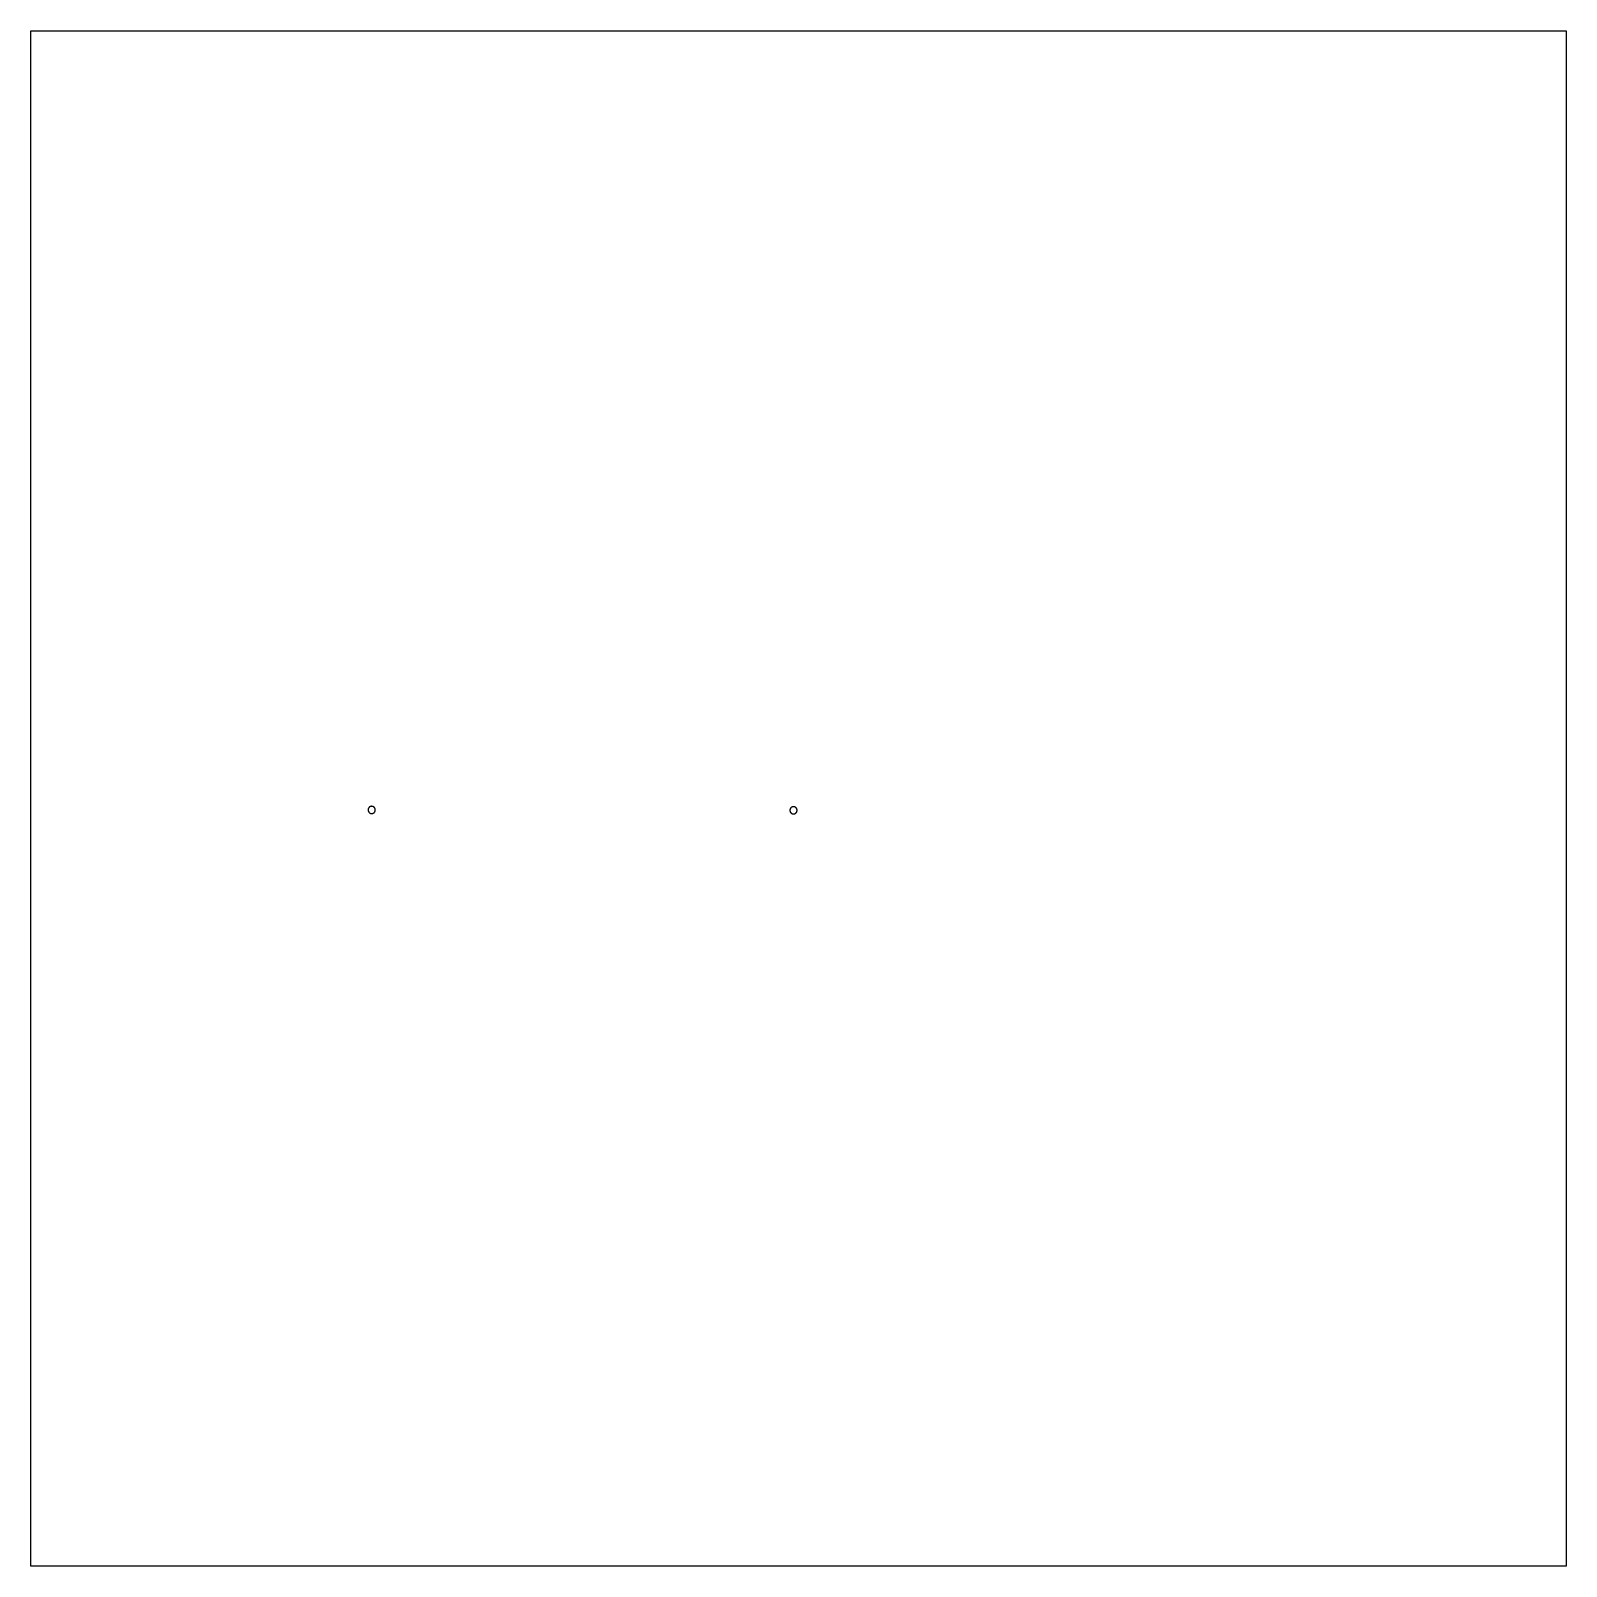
# Model space of a CAD drawing. Header units: millimetres. Extents: x -138 to 138, y -138 to 138.
import ezdxf

# ---------------------------------------------------------------- set-up
doc = ezdxf.new("R2010")
doc.units = ezdxf.units.MM

msp = doc.modelspace()

# ---------------------------------------------------------------- linework, layer by layer
for points in [[(-138.43, 138.43), (138.43, 138.43), (138.43, -138.43), (-138.43, -138.43)], [(-76.3, -2.06), (-76.3, -2.05), (-76.3, -2.03), (-76.3, -2.02), (-76.3, -2), (-76.3, -1.98), (-76.31, -1.97), (-76.31, -1.95), (-76.31, -1.94), (-76.32, -1.92), (-76.32, -1.91), (-76.32, -1.89), (-76.33, -1.88), (-76.33, -1.86), (-76.34, -1.85), (-76.34, -1.83), (-76.35, -1.82), (-76.36, -1.8), (-76.36, -1.79), (-76.37, -1.77), (-76.38, -1.76), (-76.38, -1.74), (-76.39, -1.73), (-76.4, -1.72), (-76.41, -1.7), (-76.42, -1.69), (-76.43, -1.68), (-76.44, -1.66), (-76.45, -1.65), (-76.46, -1.64), (-76.47, -1.63), (-76.48, -1.62), (-76.49, -1.6), (-76.5, -1.59), (-76.51, -1.58), (-76.53, -1.57), (-76.54, -1.56), (-76.55, -1.55), (-76.56, -1.54), (-76.58, -1.53), (-76.59, -1.52), (-76.6, -1.51), (-76.62, -1.51), (-76.63, -1.5), (-76.64, -1.49), (-76.66, -1.48), (-76.67, -1.48), (-76.69, -1.47), (-76.7, -1.46), (-76.72, -1.46), (-76.73, -1.45), (-76.75, -1.45), (-76.76, -1.44), (-76.78, -1.44), (-76.79, -1.43), (-76.81, -1.43), (-76.82, -1.43), (-76.84, -1.42), (-76.85, -1.42), (-76.87, -1.42), (-76.89, -1.42), (-76.9, -1.42), (-76.92, -1.41), (-76.93, -1.41), (-76.95, -1.41), (-76.97, -1.41), (-76.98, -1.41), (-77, -1.42), (-77.01, -1.42), (-77.03, -1.42), (-77.05, -1.42), (-77.06, -1.42), (-77.08, -1.43), (-77.09, -1.43), (-77.11, -1.43), (-77.12, -1.44), (-77.14, -1.44), (-77.15, -1.45), (-77.17, -1.45), (-77.18, -1.46), (-77.2, -1.46), (-77.21, -1.47), (-77.23, -1.48), (-77.24, -1.48), (-77.26, -1.49), (-77.27, -1.5), (-77.28, -1.51), (-77.3, -1.51), (-77.31, -1.52), (-77.32, -1.53), (-77.34, -1.54), (-77.35, -1.55), (-77.36, -1.56), (-77.37, -1.57), (-77.39, -1.58), (-77.4, -1.59), (-77.41, -1.6), (-77.42, -1.62), (-77.43, -1.63), (-77.44, -1.64), (-77.45, -1.65), (-77.46, -1.66), (-77.47, -1.68), (-77.48, -1.69), (-77.49, -1.7), (-77.5, -1.72), (-77.51, -1.73), (-77.52, -1.74), (-77.52, -1.76), (-77.53, -1.77), (-77.54, -1.79), (-77.54, -1.8), (-77.55, -1.82), (-77.56, -1.83), (-77.56, -1.85), (-77.57, -1.86), (-77.57, -1.88), (-77.58, -1.89), (-77.58, -1.91), (-77.58, -1.92), (-77.59, -1.94), (-77.59, -1.95), (-77.59, -1.97), (-77.6, -1.98), (-77.6, -2), (-77.6, -2.02), (-77.6, -2.03), (-77.6, -2.05), (-77.6, -2.06), (-77.6, -2.08), (-77.6, -2.1), (-77.6, -2.11), (-77.6, -2.13), (-77.6, -2.14), (-77.59, -2.16), (-77.59, -2.18), (-77.59, -2.19), (-77.58, -2.21), (-77.58, -2.22), (-77.58, -2.24), (-77.57, -2.25), (-77.57, -2.27), (-77.56, -2.28), (-77.56, -2.3), (-77.55, -2.31), (-77.54, -2.33), (-77.54, -2.34), (-77.53, -2.36), (-77.52, -2.37), (-77.52, -2.38), (-77.51, -2.4), (-77.5, -2.41), (-77.49, -2.43), (-77.48, -2.44), (-77.47, -2.45), (-77.46, -2.46), (-77.45, -2.48), (-77.44, -2.49), (-77.43, -2.5), (-77.42, -2.51), (-77.41, -2.52), (-77.4, -2.53), (-77.39, -2.55), (-77.37, -2.56), (-77.36, -2.57), (-77.35, -2.58), (-77.34, -2.59), (-77.32, -2.6), (-77.31, -2.6), (-77.3, -2.61), (-77.28, -2.62), (-77.27, -2.63), (-77.26, -2.64), (-77.24, -2.64), (-77.23, -2.65), (-77.21, -2.66), (-77.2, -2.66), (-77.18, -2.67), (-77.17, -2.68), (-77.15, -2.68), (-77.14, -2.69), (-77.12, -2.69), (-77.11, -2.69), (-77.09, -2.7), (-77.08, -2.7), (-77.06, -2.7), (-77.05, -2.71), (-77.03, -2.71), (-77.01, -2.71), (-77, -2.71), (-76.98, -2.71), (-76.97, -2.71), (-76.95, -2.71), (-76.93, -2.71), (-76.92, -2.71), (-76.9, -2.71), (-76.89, -2.71), (-76.87, -2.71), (-76.85, -2.71), (-76.84, -2.7), (-76.82, -2.7), (-76.81, -2.7), (-76.79, -2.69), (-76.78, -2.69), (-76.76, -2.69), (-76.75, -2.68), (-76.73, -2.68), (-76.72, -2.67), (-76.7, -2.66), (-76.69, -2.66), (-76.67, -2.65), (-76.66, -2.64), (-76.64, -2.64), (-76.63, -2.63), (-76.62, -2.62), (-76.6, -2.61), (-76.59, -2.6), (-76.58, -2.6), (-76.56, -2.59), (-76.55, -2.58), (-76.54, -2.57), (-76.53, -2.56), (-76.51, -2.55), (-76.5, -2.53), (-76.49, -2.52), (-76.48, -2.51), (-76.47, -2.5), (-76.46, -2.49), (-76.45, -2.48), (-76.44, -2.46), (-76.43, -2.45), (-76.42, -2.44), (-76.41, -2.43), (-76.4, -2.41), (-76.39, -2.4), (-76.38, -2.38), (-76.38, -2.37), (-76.37, -2.36), (-76.36, -2.34), (-76.36, -2.33), (-76.35, -2.31), (-76.34, -2.3), (-76.34, -2.28), (-76.33, -2.27), (-76.33, -2.25), (-76.32, -2.24), (-76.32, -2.22), (-76.32, -2.21), (-76.31, -2.19), (-76.31, -2.18), (-76.31, -2.16), (-76.3, -2.14), (-76.3, -2.13), (-76.3, -2.11), (-76.3, -2.1), (-76.3, -2.08)], [(-0.26, -2.13), (-0.26, -2.12), (-0.26, -2.1), (-0.26, -2.08), (-0.26, -2.07), (-0.26, -2.05), (-0.27, -2.04), (-0.27, -2.02), (-0.27, -2.01), (-0.27, -1.99), (-0.28, -1.97), (-0.28, -1.96), (-0.29, -1.94), (-0.29, -1.93), (-0.3, -1.91), (-0.3, -1.9), (-0.31, -1.88), (-0.31, -1.87), (-0.32, -1.85), (-0.33, -1.84), (-0.33, -1.83), (-0.34, -1.81), (-0.35, -1.8), (-0.36, -1.78), (-0.37, -1.77), (-0.38, -1.76), (-0.39, -1.74), (-0.4, -1.73), (-0.41, -1.72), (-0.42, -1.71), (-0.43, -1.7), (-0.44, -1.68), (-0.45, -1.67), (-0.46, -1.66), (-0.47, -1.65), (-0.48, -1.64), (-0.5, -1.63), (-0.51, -1.62), (-0.52, -1.61), (-0.53, -1.6), (-0.55, -1.59), (-0.56, -1.58), (-0.57, -1.57), (-0.59, -1.57), (-0.6, -1.56), (-0.62, -1.55), (-0.63, -1.54), (-0.64, -1.54), (-0.66, -1.53), (-0.67, -1.53), (-0.69, -1.52), (-0.7, -1.51), (-0.72, -1.51), (-0.73, -1.51), (-0.75, -1.5), (-0.77, -1.5), (-0.78, -1.49), (-0.8, -1.49), (-0.81, -1.49), (-0.83, -1.49), (-0.84, -1.49), (-0.86, -1.48), (-0.88, -1.48), (-0.89, -1.48), (-0.91, -1.48), (-0.92, -1.48), (-0.94, -1.48), (-0.96, -1.48), (-0.97, -1.49), (-0.99, -1.49), (-1, -1.49), (-1.02, -1.49), (-1.03, -1.49), (-1.05, -1.5), (-1.07, -1.5), (-1.08, -1.51), (-1.1, -1.51), (-1.11, -1.51), (-1.13, -1.52), (-1.14, -1.53), (-1.16, -1.53), (-1.17, -1.54), (-1.19, -1.54), (-1.2, -1.55), (-1.21, -1.56), (-1.23, -1.57), (-1.24, -1.57), (-1.26, -1.58), (-1.27, -1.59), (-1.28, -1.6), (-1.3, -1.61), (-1.31, -1.62), (-1.32, -1.63), (-1.33, -1.64), (-1.34, -1.65), (-1.36, -1.66), (-1.37, -1.67), (-1.38, -1.68), (-1.39, -1.7), (-1.4, -1.71), (-1.41, -1.72), (-1.42, -1.73), (-1.43, -1.74), (-1.44, -1.76), (-1.45, -1.77), (-1.46, -1.78), (-1.47, -1.8), (-1.47, -1.81), (-1.48, -1.83), (-1.49, -1.84), (-1.5, -1.85), (-1.5, -1.87), (-1.51, -1.88), (-1.51, -1.9), (-1.52, -1.91), (-1.53, -1.93), (-1.53, -1.94), (-1.53, -1.96), (-1.54, -1.97), (-1.54, -1.99), (-1.55, -2.01), (-1.55, -2.02), (-1.55, -2.04), (-1.55, -2.05), (-1.55, -2.07), (-1.56, -2.08), (-1.56, -2.1), (-1.56, -2.12), (-1.56, -2.13), (-1.56, -2.15), (-1.56, -2.16), (-1.56, -2.18), (-1.55, -2.2), (-1.55, -2.21), (-1.55, -2.23), (-1.55, -2.24), (-1.55, -2.26), (-1.54, -2.27), (-1.54, -2.29), (-1.53, -2.31), (-1.53, -2.32), (-1.53, -2.34), (-1.52, -2.35), (-1.51, -2.37), (-1.51, -2.38), (-1.5, -2.4), (-1.5, -2.41), (-1.49, -2.42), (-1.48, -2.44), (-1.47, -2.45), (-1.47, -2.47), (-1.46, -2.48), (-1.45, -2.49), (-1.44, -2.51), (-1.43, -2.52), (-1.42, -2.53), (-1.41, -2.54), (-1.4, -2.56), (-1.39, -2.57), (-1.38, -2.58), (-1.37, -2.59), (-1.36, -2.6), (-1.34, -2.61), (-1.33, -2.62), (-1.32, -2.63), (-1.31, -2.64), (-1.3, -2.65), (-1.28, -2.66), (-1.27, -2.67), (-1.26, -2.68), (-1.24, -2.69), (-1.23, -2.7), (-1.21, -2.71), (-1.2, -2.71), (-1.19, -2.72), (-1.17, -2.73), (-1.16, -2.73), (-1.14, -2.74), (-1.13, -2.74), (-1.11, -2.75), (-1.1, -2.75), (-1.08, -2.76), (-1.07, -2.76), (-1.05, -2.77), (-1.03, -2.77), (-1.02, -2.77), (-1, -2.77), (-0.99, -2.78), (-0.97, -2.78), (-0.96, -2.78), (-0.94, -2.78), (-0.92, -2.78), (-0.91, -2.78), (-0.89, -2.78), (-0.88, -2.78), (-0.86, -2.78), (-0.84, -2.78), (-0.83, -2.78), (-0.81, -2.77), (-0.8, -2.77), (-0.78, -2.77), (-0.77, -2.77), (-0.75, -2.76), (-0.73, -2.76), (-0.72, -2.75), (-0.7, -2.75), (-0.69, -2.74), (-0.67, -2.74), (-0.66, -2.73), (-0.64, -2.73), (-0.63, -2.72), (-0.62, -2.71), (-0.6, -2.71), (-0.59, -2.7), (-0.57, -2.69), (-0.56, -2.68), (-0.55, -2.67), (-0.53, -2.66), (-0.52, -2.65), (-0.51, -2.64), (-0.5, -2.63), (-0.48, -2.62), (-0.47, -2.61), (-0.46, -2.6), (-0.45, -2.59), (-0.44, -2.58), (-0.43, -2.57), (-0.42, -2.56), (-0.41, -2.54), (-0.4, -2.53), (-0.39, -2.52), (-0.38, -2.51), (-0.37, -2.49), (-0.36, -2.48), (-0.35, -2.47), (-0.34, -2.45), (-0.33, -2.44), (-0.33, -2.42), (-0.32, -2.41), (-0.31, -2.4), (-0.31, -2.38), (-0.3, -2.37), (-0.3, -2.35), (-0.29, -2.34), (-0.29, -2.32), (-0.28, -2.31), (-0.28, -2.29), (-0.27, -2.27), (-0.27, -2.26), (-0.27, -2.24), (-0.27, -2.23), (-0.26, -2.21), (-0.26, -2.2), (-0.26, -2.18), (-0.26, -2.16), (-0.26, -2.15)]]:
    msp.add_lwpolyline(points, close=True)

doc.saveas('drawing.dxf')
